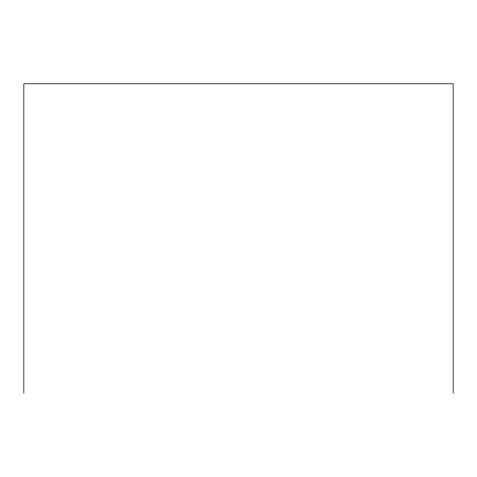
<?xml version="1.0" encoding="UTF-8"?>
<svg xmlns="http://www.w3.org/2000/svg" width="477" height="477" viewBox="0 0 477 477"><rect width="100%" height="100%" fill="white"/><g stroke="black" fill="none" stroke-linecap="round" stroke-linejoin="round"><path stroke-width="0.72" d="M453.15 393.209L453.15 83.791L23.85 83.791L23.85 393.209"/></g></svg>
